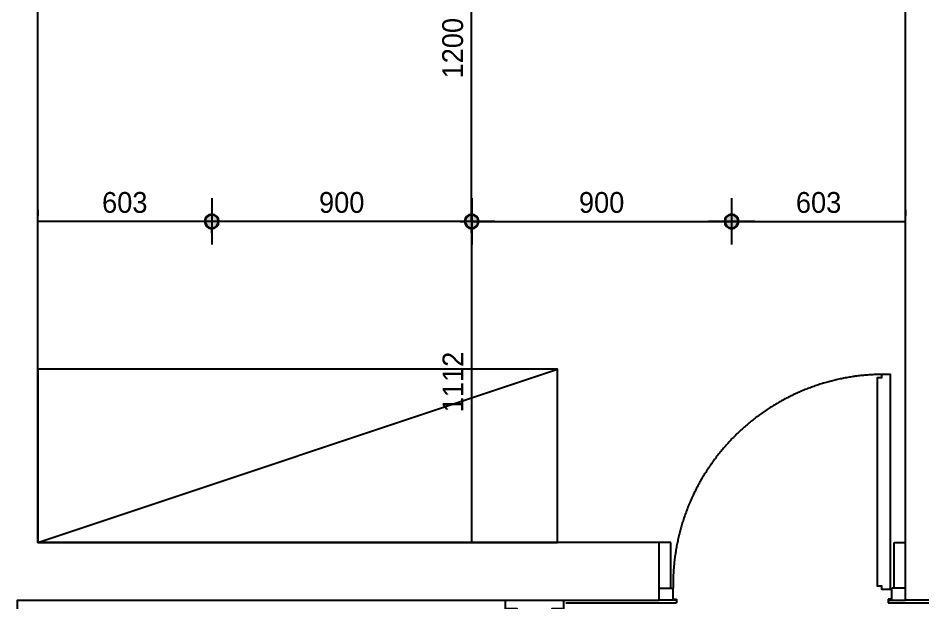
# Model space of a CAD drawing. Header units: millimetres. Extents: x 346859 to 753976, y -86090 to 5333.
# Drawn here: x 427440 to 430573, y -17603 to -15578 of the extents above; entities that cross this region are included whole.
import ezdxf

# ---------------------------------------------------------------- set-up
doc = ezdxf.new("R2010")
doc.units = ezdxf.units.MM
doc.header["$LTSCALE"] = 60
doc.linetypes.add('ACAD_ISO05W100', pattern=[33, 24, -3, 0, -3, 0, -3])
for name, color, linetype in [('06-FUR', 6, 'Continuous'), ('07-DIM WAL', 5, 'Continuous'), ('2CONTINUOUS', 2, 'Continuous'), ('ac-door', 30, 'Continuous'), ('ac-Ref', 8, 'Continuous'), ('ac-wall-fin', 3, 'Continuous'), ('CO-DO-FR', 7, 'Continuous'), ('RC-LIGHT', 7, 'Continuous')]:
    doc.layers.add(name, color=color, linetype=linetype)
doc.styles.add('YOURNAME', font='HY울릉도M.TTF')
doc.dimstyles.new('40', dxfattribs={"dimscale": 40, "dimtxt": 1.8, "dimasz": 0.9, "dimexe": 0.5, "dimexo": 1, "dimgap": 0.7, "dimtad": 1, "dimdec": 0, "dimzin": 0, "dimdsep": 46, "dimtxsty": 'YOURNAME', "dimblk": 'NONE', "dimcen": 0, "dimclrd": 1, "dimclre": 1, "dimclrt": 7, "dimadec": 0, "dimazin": 0, "dimtfac": 1, "dimtdec": 0, "dimtix": 1, "dimtmove": 2, "dimatfit": 3, "dimldrblk": 'NONE', "dimfxl": 1, "dimtolj": 1, "dimtzin": 0, "dimarcsym": 0})

# ---------------------------------------------------------------- blocks, each defined once
blk = doc.blocks.new('VUSAUSEH')
at = {"layer": '2CONTINUOUS'}
for points in [[(401638.2, 38033.2), (401638.2, 39583.2), (403860.2, 39583.2), (403860.2, 39783.2), (401708.2, 39783.2), (401708.2, 43945.2), (402348.2, 43945.2), (402348.2, 44145.2), (401508.2, 44145.2), (401508.2, 36948.2)], [(404713.2, 39583.2), (404713.2, 43945.2), (404153.2, 43945.2), (404153.2, 44145.2), (405273.2, 44145.2), (405273.2, 43945.2), (404833.2, 43945.2), (404833.2, 39792.2), (407023.2, 39792.2), (407023.2, 39583.2), (404713.2, 39583.2)]]:
    blk.add_lwpolyline(points, dxfattribs=at)
blk = doc.blocks.new('cjswjdeh')
at = {"layer": '06-FUR', "color": 8}
blk.add_lwpolyline([(427508.2, 39783.2), (429308.2, 39783.2), (429308.2, 40383.2), (427508.2, 40383.2), (427508.2, 39783.2), (429308.2, 40383.2)], dxfattribs=at)
at = {"layer": 'ac-door', "color": 8}
for p, q in [((429660.2, 39625.2), (429708.1, 39625.2)), ((429708.1, 39587.2), (429708.1, 39625.2)), ((430465.4, 39587.2), (430465.4, 39625.2)), ((430513.2, 39625.2), (430465.4, 39625.2)), ((430513.2, 39583.2), (430513.2, 39625.2)), ((429720.1, 39583.2), (429660.2, 39583.2)), ((429708.1, 39587.2), (429720.1, 39587.2)), ((429720.1, 39587.2), (429720.1, 39583.2)), ((430465.4, 39587.2), (430453.4, 39587.2)), ((430453.4, 39587.2), (430453.4, 39583.2)), ((430453.4, 39583.2), (430513.2, 39583.2))]:
    blk.add_line(p, q, dxfattribs=at)
blk.add_lwpolyline([(430461.4, 39621.2), (430461.4, 40365.5), (430429.4, 40365.5), (430429.4, 40353.5), (430414.4, 40353.5), (430414.4, 39633.2), (430429.4, 39633.2), (430429.4, 39621.2)], close=True, dxfattribs=at)
at = {"layer": 'ac-Ref', "color": 8, "linetype": 'ACAD_ISO05W100'}
blk.add_arc((430437.4, 39636.1), 729.4, 89.3716, 180.8611, dxfattribs=at)
at = {"layer": 'ac-wall-fin'}
for p, q in [((429700.1, 39783.2), (429660.2, 39783.2)), ((429700.1, 39625.2), (429700.1, 39783.2)), ((430473.4, 39625.2), (430473.4, 39783.2)), ((430473.4, 39783.2), (430513.2, 39783.2)), ((429337.2, 39574.2), (429720.1, 39574.2)), ((429720.1, 39583.2), (429720.1, 39574.2)), ((430453.4, 39583.2), (430453.4, 39574.2)), ((430453.4, 39574.2), (432883.1, 39574.2))]:
    blk.add_line(p, q, dxfattribs=at)
at = {"layer": 'CO-DO-FR', "color": 8}
blk.add_lwpolyline([(429128.2, 39583.2), (429328.2, 39583.2), (429328.2, 39553.2), (429288.2, 39553.2), (429288.2, 39543.2), (429168.2, 39543.2), (429168.2, 39553.2), (429128.2, 39553.2), (429128.2, 39583.2)], close=True, dxfattribs=at)
blk.add_blockref('VUSAUSEH', (25800, 0))
blk = doc.blocks.new('1')
at = {"linetype": 'Continuous'}
h = blk.add_hatch(color=4, dxfattribs=at)
h.dxf.hatch_style = 1
edge = h.paths.add_edge_path()
edge.add_arc((11539653.5, -14273503.8), 37.5, 0, 360)
at = {"color": 1, "linetype": 'Continuous'}
for p, q in [((11539653.5, -14273637.1), (11539653.5, -14273370.5)), ((11539520.2, -14273503.8), (11539786.8, -14273503.8))]:
    blk.add_line(p, q, dxfattribs=at)
at = {"color": 4, "linetype": 'Continuous'}
for radius in [41.5, 37.5]:
    blk.add_circle((11539653.5, -14273503.8), radius, dxfattribs=at)
blk = doc.blocks.new('*D127')
at = {"layer": '07-DIM WAL', "color": 1, "lineweight": -2, "transparency": 16777216}
for p, q in [((429010.7, -16282.4), (428110.7, -16282.4)), ((428110.7, -16322.4), (428110.7, -16302.4)), ((429010.7, -16322.4), (429010.7, -16302.4))]:
    blk.add_line(p, q, dxfattribs=at)
at = {"layer": 'Defpoints', "color": 0, "transparency": 16777216}
for p in [(428110.7, -16282.4), (428110.7, -16282.4), (429010.7, -16282.4)]:
    blk.add_point(p, dxfattribs=at)
at = {"layer": '07-DIM WAL', "color": 7, "transparency": 16777216, "insert": (428560.7, -16217), "char_height": 72, "attachment_point": 5, "style": 'YOURNAME'}
blk.add_mtext('\\A1;900', dxfattribs=at)
blk = doc.blocks.new('_None')
blk = doc.blocks.new('*D128')
at = {"layer": '07-DIM WAL', "color": 1, "lineweight": -2, "transparency": 16777216}
for p, q in [((427508.2, -16242.4), (427508.2, -16262.4)), ((428110.7, -16242.4), (428110.7, -16262.4)), ((428110.7, -16282.4), (427508.2, -16282.4))]:
    blk.add_line(p, q, dxfattribs=at)
at = {"layer": 'Defpoints', "color": 0, "transparency": 16777216}
for p in [(427508.2, -16282.4), (427508.2, -16282.4), (428110.7, -16282.4)]:
    blk.add_point(p, dxfattribs=at)
at = {"layer": '07-DIM WAL', "color": 7, "transparency": 16777216, "insert": (427809.5, -16217), "char_height": 72, "attachment_point": 5, "style": 'YOURNAME'}
blk.add_mtext('\\A1;603', dxfattribs=at)
blk = doc.blocks.new('*D129')
at = {"layer": '07-DIM WAL', "color": 1, "lineweight": -2, "transparency": 16777216}
for p, q in [((429010.7, -16242.4), (429010.7, -16262.4)), ((429910.7, -16242.4), (429910.7, -16262.4)), ((429010.7, -16282.4), (429910.7, -16282.4))]:
    blk.add_line(p, q, dxfattribs=at)
at = {"layer": 'Defpoints', "color": 0, "transparency": 16777216}
for p in [(429010.7, -16282.4), (429910.7, -16282.4), (429910.7, -16282.4)]:
    blk.add_point(p, dxfattribs=at)
at = {"layer": '07-DIM WAL', "color": 7, "transparency": 16777216, "insert": (429460.7, -16217), "char_height": 72, "attachment_point": 5, "style": 'YOURNAME'}
blk.add_mtext('\\A1;900', dxfattribs=at)
blk = doc.blocks.new('*D130')
at = {"layer": '07-DIM WAL', "color": 1, "lineweight": -2, "transparency": 16777216}
for p, q in [((429910.7, -16242.4), (429910.7, -16262.4)), ((430513.2, -16242.4), (430513.2, -16262.4)), ((429910.7, -16282.4), (430513.2, -16282.4))]:
    blk.add_line(p, q, dxfattribs=at)
at = {"layer": 'Defpoints', "color": 0, "transparency": 16777216}
for p in [(429910.7, -16282.4), (430513.2, -16282.4), (430513.2, -16282.4)]:
    blk.add_point(p, dxfattribs=at)
at = {"layer": '07-DIM WAL', "color": 7, "transparency": 16777216, "insert": (430212, -16217), "char_height": 72, "attachment_point": 5, "style": 'YOURNAME'}
blk.add_mtext('\\A1;603', dxfattribs=at)
blk = doc.blocks.new('*D131')
at = {"layer": '07-DIM WAL', "color": 1, "lineweight": -2, "transparency": 16777216}
for p, q in [((429010.7, -16282.4), (429010.7, -17394.4)), ((429050.7, -16282.4), (429030.7, -16282.4)), ((429050.7, -17394.4), (429030.7, -17394.4))]:
    blk.add_line(p, q, dxfattribs=at)
at = {"layer": 'Defpoints', "color": 0, "transparency": 16777216}
for p in [(429010.7, -16282.4), (429010.7, -17394.4), (429010.7, -17394.4)]:
    blk.add_point(p, dxfattribs=at)
at = {"layer": '07-DIM WAL', "color": 7, "transparency": 16777216, "insert": (428945.9, -16838.4), "char_height": 72, "attachment_point": 5, "rotation": 90, "style": 'YOURNAME'}
blk.add_mtext('\\A1;1112', dxfattribs=at)
blk = doc.blocks.new('*D132')
at = {"layer": '07-DIM WAL', "color": 1, "lineweight": -2, "transparency": 16777216}
for p, q in [((429010.7, -16282.4), (429010.7, -15082.4)), ((429050.7, -15082.4), (429030.7, -15082.4)), ((428970.7, -16282.4), (428990.7, -16282.4))]:
    blk.add_line(p, q, dxfattribs=at)
at = {"layer": 'Defpoints', "color": 0, "transparency": 16777216}
for p in [(429010.7, -15082.4), (429010.7, -15082.4), (429010.7, -16282.4)]:
    blk.add_point(p, dxfattribs=at)
at = {"layer": '07-DIM WAL', "color": 7, "transparency": 16777216, "insert": (428945.3, -15682.4), "char_height": 72, "attachment_point": 5, "rotation": 90, "style": 'YOURNAME'}
blk.add_mtext('\\A1;1200', dxfattribs=at)

msp = doc.modelspace()

# ---------------------------------------------------------------- block references
msp.add_blockref('cjswjdeh', (0, -57177.6))
at = {"layer": 'RC-LIGHT', "xscale": -0.6024096385271789, "yscale": 0.6024096385271789, "zscale": 0.6024096385271789}
for p, rotation in [((-8170385.5, 6935316.1), 89.99999999999967), ((-8169485.5, 6935316.1), 89.9999999999997), ((-8168585.5, 6935316.1), 89.99999999999967)]:
    msp.add_blockref('1', p, dxfattribs=dict(at, rotation=rotation))

# ---------------------------------------------------------------- dimensions: what is measured, and where the dimension line sits
at = {"layer": '07-DIM WAL'}
for base, p2, picture, middle in [((429010.7, -15082.4), (429010.7, -15082.4), '*D132', (428945.3, -15682.4)), ((429010.7, -17394.4), (429010.7, -17394.4), '*D131', (428945.9, -16838.4))]:
    dim = msp.add_linear_dim(base=base, p1=(429010.7, -16282.4), p2=p2, angle=90, dimstyle='40', dxfattribs=at)
    dim.commit()
    dim.dimension.update_dxf_attribs({"geometry": picture, "text_midpoint": middle})
for base, p1, p2, picture, middle in [((427508.212199, -16282.439039), (428110.7121991, -16282.439039), (427508.212199, -16282.439039), '*D128', (427809.462199, -16216.9530204)), ((428110.7, -16282.4), (429010.7, -16282.4), (428110.7, -16282.4), '*D127', (428560.7, -16217)), ((429910.7, -16282.4), (429010.7, -16282.4), (429910.7, -16282.4), '*D129', (429460.7, -16217)), ((430513.2121992, -16282.439039), (429910.7121991, -16282.439039), (430513.2121992, -16282.439039), '*D130', (430211.9621992, -16216.9530204))]:
    dim = msp.add_linear_dim(base=base, p1=p1, p2=p2, dimstyle='40', dxfattribs=at)
    dim.commit()
    dim.dimension.update_dxf_attribs({"geometry": picture, "text_midpoint": middle})

doc.saveas('drawing.dxf')
